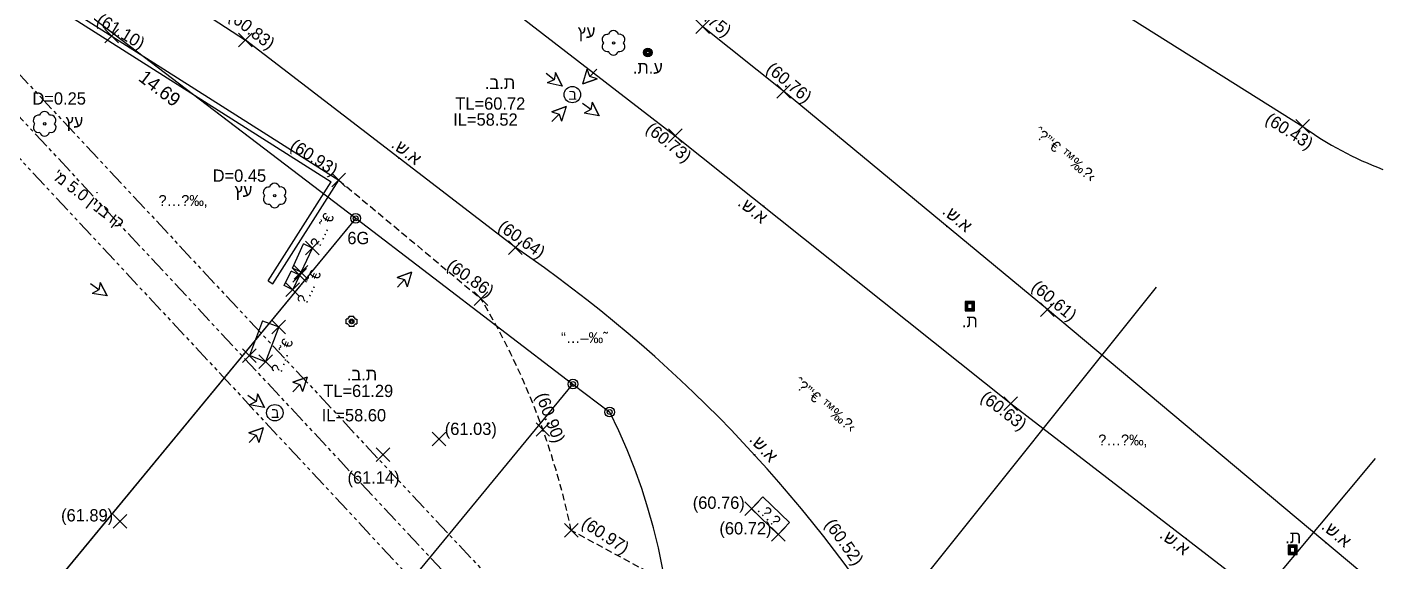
# Model space of a CAD drawing. Header units: metres. Extents: x 176192 to 176408, y 626109 to 626260.
# Drawn here: x 176282.58 to 176332.44, y 626189.29 to 626208.87 of the extents above; entities that cross this region are included whole.
import ezdxf
from ezdxf.enums import TextEntityAlignment as Align

# ---------------------------------------------------------------- set-up
doc = ezdxf.new("R2010")
doc.units = ezdxf.units.M
doc.header["$MEASUREMENT"] = 0
doc.header["$PDMODE"] = 3
doc.header["$PDSIZE"] = 0.25
for name, pattern in [('DASHDOT', [1, 0.5, -0.25, 0, -0.25]), ('HIDDEN', [0.375, 0.25, -0.125]), ('PHANTOM2', [1.25, 0.625, -0.125, 0.125, -0.125, 0.125, -0.125])]:
    doc.linetypes.add(name, pattern=pattern)
for name, color, linetype in [('C1602', 1, 'Continuous'), ('C1609_0', 200, 'Continuous'), ('C1610', 7, 'Continuous'), ('C1660', 1, 'Continuous'), ('C1662', 1, 'Continuous'), ('M1010', 240, 'DASHDOT'), ('M1200', 152, 'Continuous'), ('M1211', 4, 'Continuous'), ('M1502', 7, 'Continuous'), ('M2404', 4, 'Continuous'), ('M2417', 227, 'HIDDEN'), ('M2442', 7, 'Continuous'), ('M2605', 3, 'Continuous'), ('M2801', 80, 'Continuous'), ('M4001', 1, 'Continuous'), ('M4402', 1, 'Continuous'), ('M4611', 1, 'Continuous'), ('M4804', 32, 'Continuous'), ('M4819', 44, 'Continuous'), ('M6011', 15, 'Continuous'), ('M6241', 14, 'Continuous')]:
    doc.layers.add(name, color=color, linetype=linetype)
doc.styles.add('HANIT_TEXT', font='HEBTXT.shx')
doc.styles.add('TAZAR_HEBTXT', font='HEBTXT.shx')
doc.styles.add('TRHEBTXT', font='HEBTXT.shx')

# ---------------------------------------------------------------- blocks, each defined once
blk = doc.blocks.new('ANOT0')
at = {"style": 'TRHEBTXT', "flags": 8}
blk.add_attdef('TEXT', text='', height=1.6, dxfattribs=at).set_placement((0, -1.16), align=Align.TOP_CENTER)
blk = doc.blocks.new('M1502_P')
blk.add_point((0, 0))
at = {"style": 'HANIT_TEXT', "flags": 1}
blk.add_attdef('NAME', text='', height=1.6, dxfattribs=at).set_placement((0, 0.5), align=Align.BOTTOM_CENTER)
at = {"style": 'HANIT_TEXT'}
blk.add_attdef('HEIGHT', text='', height=1.6, dxfattribs=at).set_placement((0, -1), align=Align.TOP_CENTER)
at = {"style": 'HANIT_TEXT', "flags": 1}
blk.add_attdef('MARK', text='', height=1.6, dxfattribs=at).set_placement((0, -3), align=Align.TOP_CENTER)
blk = doc.blocks.new('M2801_E')
blk.add_circle((0, 0), 0.18)
for centre, radius, start, end in [((-0.91, 0.49), 0.768, 79.5476, 220.6676), ((-0.02, 1.02), 0.777, 16.9888, 163.3873), ((0.89, 0.51), 0.756, 316.983, 103.5155), ((-0.9, -0.5), 0.769, 140.0738, 283.845), ((-0.02, -1.08), 0.72, 193.6832, 346.6724), ((0.9, -0.52), 0.756, 253.4741, 43.3943)]:
    blk.add_arc(centre, radius, start, end)
at = {"style": 'HANIT_TEXT'}
blk.add_attdef('NAME', text='', height=1.8, dxfattribs=at).set_placement((0, 1.8), align=Align.BOTTOM_CENTER)
at = {"style": 'HANIT_TEXT', "flags": 1}
for tag, p in [('HEIGHT', (0, -2.66)), ('DIAMETER', (0, -8.06)), ('TYPE', (0, -10.76))]:
    blk.add_attdef(tag, text='', height=1.8, dxfattribs=at).set_placement(p, align=Align.TOP_CENTER)
at = {"style": 'HANIT_TEXT'}
blk.add_attdef('MARK', text='', height=1.8, dxfattribs=at).set_placement((0, -5.36), align=Align.TOP_CENTER)
blk = doc.blocks.new('M4611_E')
for points in [[(-0.58, 0.34), (-0.77, 0.34)], [(-0.77, -0.34), (-0.77, 0.34)], [(-0.34, 0.58), (-0.34, 0.77)], [(-0.34, 0.77), (0.34, 0.77)], [(0.34, 0.58), (0.34, 0.77)], [(0.58, 0.34), (0.77, 0.34)], [(0.77, 0.34), (0.77, -0.34)], [(-0.58, -0.34), (-0.77, -0.34)], [(-0.34, -0.58), (-0.34, -0.77)], [(0.34, -0.77), (-0.34, -0.77)], [(0.34, -0.58), (0.34, -0.77)], [(0.58, -0.34), (0.77, -0.34)]]:
    blk.add_lwpolyline(points)
for radius in [0.336, 0.168]:
    blk.add_circle((0, 0), radius)
for start, end in [(120, 150), (30, 60), (210, 240), (300, 330)]:
    blk.add_arc((0, 0), 0.672, start, end)
at = {"style": 'HANIT_TEXT'}
for tag, p in [('NAME', (0, 3.16)), ('HEIGHT', (0, -1.6))]:
    blk.add_attdef(tag, text='', height=1.8, dxfattribs=at).set_placement(p, align=Align.TOP_CENTER)
blk.add_attdef('DESC', text='', height=1.8, dxfattribs=at).set_placement((-1.8, -4.3), align=Align.TOP_RIGHT)
blk.add_attdef('MARK', text='', height=1.8, dxfattribs=at).set_placement((0, -4.3), align=Align.TOP_LEFT)
at = {"style": 'HANIT_TEXT', "flags": 1}
blk.add_attdef('OWNER', text='', height=1.8, dxfattribs=at).set_placement((0, -7), align=Align.TOP_CENTER)
blk = doc.blocks.new('M4804_E')
blk.add_circle((0, 0), 1.2)
at = {"style": 'HANIT_TEXT'}
blk.add_text('ב', height=1.5, dxfattribs=at).set_placement((0.05, -0.02), align=Align.MIDDLE_CENTER)
blk.add_attdef('NAME', text='', height=1.8, dxfattribs=at).set_placement((0, 1.22), align=Align.BOTTOM_CENTER)
blk.add_attdef('IL', text='', height=1.8, dxfattribs=at).set_placement((-2.07, 0), align=Align.MIDDLE_RIGHT)
blk.add_attdef('TL', text='', height=1.8, dxfattribs=at).set_placement((1.51, 0), align=Align.MIDDLE_LEFT)
for tag, p in [('HEIGHT', (0, -1.97)), ('MARK', (0, -4.45))]:
    blk.add_attdef(tag, text='', height=1.8, dxfattribs=at).set_placement(p, align=Align.TOP_CENTER)
at = {"style": 'HANIT_TEXT', "flags": 1}
blk.add_attdef('OWNER', text='', height=1.8, dxfattribs=at).set_placement((0, -7.18), align=Align.TOP_CENTER)
blk = doc.blocks.new('M4402_E')
for radius in [0.63, 0.567, 0.504, 0.441, 0.378, 0.315, 0.252, 0.189]:
    blk.add_circle((0, 0), radius)
at = {"style": 'HANIT_TEXT'}
for tag, p in [('NAME', (0, 3.11)), ('HEIGHT', (0, -1.25))]:
    blk.add_attdef(tag, text='', height=1.8, dxfattribs=at).set_placement(p, align=Align.TOP_CENTER)
blk.add_attdef('DESC', text='', height=1.8, dxfattribs=at).set_placement((-1.8, -3.95), align=Align.TOP_RIGHT)
blk.add_attdef('MARK', text='', height=1.8, dxfattribs=at).set_placement((0, -3.95), align=Align.TOP_LEFT)
at = {"style": 'HANIT_TEXT', "flags": 1}
for tag, p in [('OWNER', (0, -6.65)), ('TYPE', (0, -9.35))]:
    blk.add_attdef(tag, text='', height=1.8, dxfattribs=at).set_placement(p, align=Align.TOP_CENTER)
blk = doc.blocks.new('M2404_A')
blk.add_circle((0, 0), 0.05)
at = {"style": 'HANIT_TEXT'}
blk.add_attdef('DESC', text='', height=1.8, dxfattribs=at).set_placement((-1.8, -1.8), align=Align.MIDDLE_RIGHT)
blk.add_attdef('MARK', text='', height=1.8, dxfattribs=at).set_placement((0, -1.8), align=Align.MIDDLE_LEFT)
blk = doc.blocks.new('M4819_G')
blk.add_line((0.375, 0), (-0.625, 0.5))
for points in [[(-0.625, 0.5), (0.375, 0), (-0.625, -0.5)], [(-0.375, 0), (-1.125, 0)]]:
    blk.add_lwpolyline(points)
at = {"ltscale": 0.05}
blk.add_lwpolyline([(-0.625, 0.5), (-0.375, 0), (-0.625, -0.5)], dxfattribs=at)
blk = doc.blocks.new('C1609')
at = {"style": 'TAZAR_HEBTXT'}
blk.add_attdef('RADIUS', text='', height=1.2, dxfattribs=at).set_placement((0.03, 3.65), align=Align.MIDDLE)
at = {"style": 'TAZAR_HEBTXT', "width": 0.75}
blk.add_attdef('CALC_LENGTH', text='', height=1.2, dxfattribs=at).set_placement((0, 1), align=Align.BOTTOM_CENTER)
at = {"style": 'TAZAR_HEBTXT'}
for tag, p in [('LEGAL_LENGTH', (0, -1.86)), ('LINE_NAME', (-0.04, -3.86))]:
    blk.add_attdef(tag, text='', height=1.2, dxfattribs=at).set_placement(p, align=Align.CENTER)
at = {"style": 'TAZAR_HEBTXT', "flags": 1}
for tag, p in [('TOPO', (-0.07, -5.86)), ('COMMENT', (-0.07, -7.86))]:
    blk.add_attdef(tag, text='', height=1.2, dxfattribs=at).set_placement(p, align=Align.CENTER)
blk = doc.blocks.new('C1610')
for radius in [0.72, 0.36]:
    blk.add_circle((0, 0), radius)
at = {"style": 'TAZAR_HEBTXT'}
blk.add_attdef('POINT_NAME', text='', height=1.2, dxfattribs=at).set_placement((0, 2), align=Align.BOTTOM_CENTER)
blk.add_attdef('MARK_DESC', text='', height=1.2, dxfattribs=at).set_placement((2, 0), align=Align.MIDDLE_LEFT)
at = {"style": 'TAZAR_HEBTXT', "flags": 1}
for tag, p in [('UID', (0, -2)), ('CLASS', (0, -3.5)), ('SOURCE', (0, -5)), ('HEIGHT', (0, -8)), ('TOPO', (0, -6.5)), ('LEGAL_X', (0, -9.5)), ('LEGAL_Y', (0, -11)), ('LEGAL_Z', (0, -12.5)), ('COMMENT', (0, -14))]:
    blk.add_attdef(tag, text='', height=1, dxfattribs=at).set_placement(p, align=Align.MIDDLE)
blk.add_attdef('MARK', text='', height=1, dxfattribs=at).set_placement((2, -1.99), align=Align.MIDDLE_LEFT)
blk = doc.blocks.new('M2442_E')
for points in [[(-0.68, -0.68), (0.67, -0.68), (0.67, 0.67), (-0.68, 0.67)], [(-0.61, -0.61), (0.61, -0.61), (0.61, 0.61), (-0.61, 0.61)], [(-0.54, -0.54), (0.54, -0.54), (0.54, 0.54), (-0.54, 0.54)], [(-0.47, -0.47), (0.47, -0.47), (0.47, 0.47), (-0.47, 0.47)], [(-0.41, -0.41), (0.4, -0.41), (0.4, 0.4), (-0.41, 0.4)], [(-0.34, -0.34), (0.34, -0.34), (0.34, 0.34), (-0.34, 0.34)]]:
    blk.add_lwpolyline(points, close=True)
at = {"style": 'HANIT_TEXT'}
for tag, p in [('NAME', (0, 3.27)), ('HEIGHT', (0, -1.45))]:
    blk.add_attdef(tag, text='', height=1.8, dxfattribs=at).set_placement(p, align=Align.TOP_CENTER)
blk.add_attdef('DESC', text='', height=1.8, dxfattribs=at).set_placement((-1.8, -4.15), align=Align.TOP_RIGHT)
blk.add_attdef('MARK', text='', height=1.8, dxfattribs=at).set_placement((0, -4.15), align=Align.TOP_LEFT)
blk = doc.blocks.new('M1010_A')
blk.add_ellipse((0, 0), major_axis=(0.0125, 0), ratio=1)
at = {"style": 'HANIT_TEXT'}
blk.add_attdef('NAME', text='', height=0.4, dxfattribs=at).set_placement((0, 0.25), align=Align.BOTTOM_CENTER)
blk.add_attdef('LENGTH', text='', height=0.4, dxfattribs=at).set_placement((2.5, 0.2), align=Align.MIDDLE_RIGHT)
for tag, p in [('MARK', (0, -0.125)), ('DESC', (0, -0.625))]:
    blk.add_attdef(tag, text='', height=0.4, dxfattribs=at).set_placement(p, align=Align.TOP_CENTER)

msp = doc.modelspace()

# ---------------------------------------------------------------- linework, layer by layer
at = {"layer": 'C1602'}
for p, q in [((176282.932, 626210.787), (176294.612, 626201.874)), ((176294.612, 626201.874), (176250.272, 626148.117))]:
    msp.add_line(p, q, dxfattribs=at)
at = {"layer": 'C1660'}
for p, q in [((176294.612, 626201.874), (176302.567, 626195.803)), ((176302.092, 626172.057), (176323.937, 626199.351)), ((176302.567, 626195.803), (176303.912, 626194.777)), ((176316.625, 626174.75), (176331.958, 626193.081))]:
    msp.add_line(p, q, dxfattribs=at)
msp.add_arc((176284.244, 626184.92), 22, 324.2207, 26.6194, dxfattribs=at)
at = {"layer": 'C1662'}
msp.add_line((176247.75, 626129.344), (176302.567, 626195.803), dxfattribs=at)
at = {"layer": 'M1200'}
msp.add_lwpolyline([(176220.094, 626165.844), (176246.938, 626211.543), (176231.418, 626220.66), (176240.118, 626235.471), (176260.062, 626224.177), (176282.932, 626210.787), (176294.612, 626201.874), (176250.272, 626148.117)], close=True, dxfattribs=at)
at = {"layer": 'M2404'}
for p, q in [((176312.326, 626215.947), (176329.291, 626205.239)), ((176293.528, 626214.76), (176306.314, 626204.901)), ((176284.746, 626212.21), (176290.575, 626208.401)), ((176310.279, 626206.527), (176307.322, 626208.891)), ((176300.46, 626200.802), (176290.575, 626208.401)), ((176319.94, 626198.532), (176310.279, 626206.527)), ((176306.314, 626204.901), (176318.598, 626195.089)), ((176332.442, 626188.065), (176319.94, 626198.532)), ((176318.598, 626195.089), (176330.743, 626185.742))]:
    msp.add_line(p, q, dxfattribs=at)
for centre, radius, start, end in [((176336.548, 626215.264), 12.376, 234.1008, 249.5629), ((176271.789, 626158.903), 50.77, 32.2286, 55.6177)]:
    msp.add_arc(centre, radius, start, end, dxfattribs=at)
at = {"layer": 'M2417'}
for p, q in [((176293.99, 626203.274), (176299.2, 626198.928)), ((176305.975, 626188.567), (176302.505, 626190.44))]:
    msp.add_line(p, q, dxfattribs=at)
msp.add_arc((176275.672, 626184.881), 27.402, 11.7044, 30.8394, dxfattribs=at)
at = {"layer": 'M2605'}
for p, q in [((176275.152, 626215.232), (176293.99, 626203.274)), ((176275.129, 626215.01), (176293.714, 626203.213)), ((176291.41, 626199.584), (176293.714, 626203.213)), ((176291.579, 626199.476), (176293.99, 626203.274)), ((176291.41, 626199.584), (176291.579, 626199.476))]:
    msp.add_line(p, q, dxfattribs=at)
at = {"layer": 'M4001'}
for p, q in [((176309.11, 626191.233), (176309.525, 626191.666)), ((176310.502, 626190.728), (176309.525, 626191.666)), ((176310.087, 626190.295), (176309.11, 626191.233)), ((176310.087, 626190.295), (176310.502, 626190.728))]:
    msp.add_line(p, q, dxfattribs=at)
at = {"layer": 'M6011', "linetype": 'PHANTOM2'}
for p, q in [((176273.666, 626216.398), (176305.521, 626182.263)), ((176304.605, 626181.658), (176273.109, 626215.446)), ((176272.569, 626214.517), (176303.72, 626181.073))]:
    msp.add_line(p, q, dxfattribs=at)
at = {"layer": 'M6241'}
for p, q in [((176292.291, 626200.044), (176292.705, 626200.934)), ((176292.608, 626199.896), (176293.023, 626200.786)), ((176293.023, 626200.786), (176292.705, 626200.934)), ((176291.993, 626199.407), (176292.248, 626199.94)), ((176292.563, 626199.789), (176292.248, 626199.94)), ((176292.608, 626199.896), (176292.291, 626200.044)), ((176292.308, 626199.256), (176292.563, 626199.789)), ((176292.308, 626199.256), (176291.993, 626199.407)), ((176291.197, 626198.119), (176290.718, 626196.846)), ((176291.197, 626198.119), (176291.791, 626197.896)), ((176291.791, 626197.896), (176291.312, 626196.622)), ((176291.312, 626196.622), (176290.718, 626196.846))]:
    msp.add_line(p, q, dxfattribs=at)

# ---------------------------------------------------------------- block references
at = {"layer": 'C1609_0'}
ref = msp.add_blockref('C1609', (176288.772, 626206.33), dxfattribs=dict(at, xscale=0.25, yscale=0.25, zscale=0.25, rotation=322.6527720632456))
ref.add_attrib('LEGAL_LENGTH', '14.69', dxfattribs={"layer": '0', "height": 0.5, "rotation": 322.6528, "style": 'TAZAR_HEBTXT'}).set_placement((176287.285, 626206.438), align=Align.CENTER)
at = {"layer": 'C1610'}
ref = msp.add_blockref('C1610', (176294.612, 626201.874), dxfattribs=dict(at, xscale=0.25, yscale=0.25, zscale=0.25))
ref.add_attrib('POINT_NAME', '6G', dxfattribs={"layer": '0', "height": 0.45, "style": 'TAZAR_HEBTXT'}).set_placement((176294.706, 626200.792), align=Align.BOTTOM_CENTER)
at = {"layer": 'C1610', "xscale": 0.25, "yscale": 0.25, "zscale": 0.25}
for p in [(176302.567, 626195.803), (176303.912, 626194.777)]:
    msp.add_blockref('C1610', p, dxfattribs=at)
at = {"layer": 'M1010'}
ref = msp.add_blockref('M1010_A', (176285.139, 626202.814), dxfattribs=dict(at, xscale=0.25, yscale=0.25, zscale=0.25, rotation=322.6527720633939))
ref.add_attrib('MARK', "'מ 5.0 ןינב וק", dxfattribs={"layer": '0', "height": 0.425, "rotation": 322.6528, "style": 'HANIT_TEXT'}).set_placement((176284.625, 626202.305), align=Align.BOTTOM_CENTER)
at = {"layer": 'M1502'}
ref = msp.add_blockref('M1502_P', (176307.322, 626208.891, 60.75), dxfattribs=dict(at, xscale=0.25, yscale=0.25, zscale=0.25))
ref.add_attrib('HEIGHT', '(60.75)', dxfattribs={"layer": '0', "height": 0.45, "rotation": 321.3612, "style": 'HANIT_TEXT'}).set_placement((176307.503, 626209.216), align=Align.MIDDLE)
ref = msp.add_blockref('M1502_P', (176285.669, 626208.556, 61.1), dxfattribs=dict(at, xscale=0.25, yscale=0.25, zscale=0.25))
ref.add_attrib('HEIGHT', '(61.10)', dxfattribs={"layer": '0', "height": 0.45, "rotation": 329.0489, "style": 'HANIT_TEXT'}).set_placement((176286.716, 626208.04), align=Align.RIGHT)
ref = msp.add_blockref('M1502_P', (176290.575, 626208.401, 60.83), dxfattribs=dict(at, xscale=0.25, yscale=0.25, zscale=0.25))
ref.add_attrib('HEIGHT', '(60.83)', dxfattribs={"layer": '0', "height": 0.45, "rotation": 322.4528, "style": 'HANIT_TEXT'}).set_placement((176290.777, 626208.741), align=Align.MIDDLE)
ref = msp.add_blockref('M1502_P', (176310.279, 626206.527, 60.76), dxfattribs=dict(at, xscale=0.25, yscale=0.25, zscale=0.25))
ref.add_attrib('HEIGHT', '(60.76)', dxfattribs={"layer": '0', "height": 0.45, "rotation": 320.3892, "style": 'HANIT_TEXT'}).set_placement((176310.453, 626206.809), align=Align.MIDDLE)
ref = msp.add_blockref('M1502_P', (176329.291, 626205.239, 60.43), dxfattribs=dict(at, xscale=0.25, yscale=0.25, zscale=0.25))
ref.add_attrib('HEIGHT', '(60.43)', dxfattribs={"layer": '0', "height": 0.45, "rotation": 327.7412, "style": 'HANIT_TEXT'}).set_placement((176328.776, 626205.026), align=Align.MIDDLE)
ref = msp.add_blockref('M1502_P', (176306.314, 626204.901, 60.73), dxfattribs=dict(at, xscale=0.25, yscale=0.25, zscale=0.25))
ref.add_attrib('HEIGHT', '(60.73)', dxfattribs={"layer": '0', "height": 0.45, "rotation": 321.3847, "style": 'HANIT_TEXT'}).set_placement((176306.045, 626204.617), align=Align.MIDDLE)
ref = msp.add_blockref('M1502_P', (176293.99, 626203.274, 60.93), dxfattribs=dict(at, xscale=0.25, yscale=0.25, zscale=0.25))
ref.add_attrib('HEIGHT', '(60.93)', dxfattribs={"layer": '0', "height": 0.45, "rotation": 327.5934, "style": 'HANIT_TEXT'}).set_placement((176293.779, 626203.408), align=Align.RIGHT)
ref = msp.add_blockref('M1502_P', (176300.46, 626200.802, 60.64), dxfattribs=dict(at, xscale=0.25, yscale=0.25, zscale=0.25))
ref.add_attrib('HEIGHT', '(60.64)', dxfattribs={"layer": '0', "height": 0.45, "rotation": 325.123, "style": 'HANIT_TEXT'}).set_placement((176300.664, 626201.069), align=Align.MIDDLE)
at = {"layer": 'M1502', "xscale": 0.25, "yscale": 0.25, "zscale": 0.25}
for p in [(176293.023, 626200.786, -37.78), (176292.608, 626199.896, -37.91), (176292.563, 626199.789, -37.91), (176292.308, 626199.256, -37.73), (176291.791, 626197.896, -37.7), (176290.714, 626196.837, -37.83), (176291.312, 626196.622, -37.82)]:
    msp.add_blockref('M1502_P', p, dxfattribs=at)
at = {"layer": 'M1502'}
ref = msp.add_blockref('M1502_P', (176299.2, 626198.928, 60.86), dxfattribs=dict(at, xscale=0.25, yscale=0.25, zscale=0.25))
ref.add_attrib('HEIGHT', '(60.86)', dxfattribs={"layer": '0', "height": 0.45, "rotation": 325.0655, "style": 'HANIT_TEXT'}).set_placement((176299.471, 626198.957), align=Align.RIGHT)
ref = msp.add_blockref('M1502_P', (176319.94, 626198.532, 60.61), dxfattribs=dict(at, xscale=0.25, yscale=0.25, zscale=0.25))
ref.add_attrib('HEIGHT', '(60.61)', dxfattribs={"layer": '0', "height": 0.45, "rotation": 320.0637, "style": 'HANIT_TEXT'}).set_placement((176320.159, 626198.818), align=Align.MIDDLE)
ref = msp.add_blockref('M1502_P', (176301.464, 626194.138, 60.9), dxfattribs=dict(at, xscale=0.25, yscale=0.25, zscale=0.25))
ref.add_attrib('HEIGHT', '(60.90)', dxfattribs={"layer": '0', "height": 0.45, "rotation": 290.8039, "style": 'HANIT_TEXT'}).set_placement((176301.875, 626193.604), align=Align.RIGHT)
ref = msp.add_blockref('M1502_P', (176318.598, 626195.089, 60.63), dxfattribs=dict(at, xscale=0.25, yscale=0.25, zscale=0.25))
ref.add_attrib('HEIGHT', '(60.63)', dxfattribs={"layer": '0', "height": 0.45, "rotation": 322.417, "style": 'HANIT_TEXT'}).set_placement((176318.314, 626194.79), align=Align.MIDDLE)
ref = msp.add_blockref('M1502_P', (176297.664, 626193.789, 61.03), dxfattribs=dict(at, xscale=0.25, yscale=0.25, zscale=0.25))
ref.add_attrib('HEIGHT', '(61.03)', dxfattribs={"layer": '0', "height": 0.45, "style": 'HANIT_TEXT'}).set_placement((176299.78, 626193.938), align=Align.RIGHT)
ref = msp.add_blockref('M1502_P', (176295.606, 626193.212, 61.14), dxfattribs=dict(at, xscale=0.25, yscale=0.25, zscale=0.25))
ref.add_attrib('HEIGHT', '(61.14)', dxfattribs={"layer": '0', "height": 0.45, "style": 'HANIT_TEXT'}).set_placement((176296.218, 626192.158), align=Align.RIGHT)
ref = msp.add_blockref('M1502_P', (176309.11, 626191.233, 60.76), dxfattribs=dict(at, xscale=0.25, yscale=0.25, zscale=0.25))
ref.add_attrib('HEIGHT', '(60.76)', dxfattribs={"layer": '0', "height": 0.45, "style": 'HANIT_TEXT'}).set_placement((176308.86, 626191.233), align=Align.RIGHT)
ref = msp.add_blockref('M1502_P', (176285.979, 626190.771, 61.89), dxfattribs=dict(at, xscale=0.25, yscale=0.25, zscale=0.25))
ref.add_attrib('HEIGHT', '(61.89)', dxfattribs={"layer": '0', "height": 0.45, "style": 'HANIT_TEXT'}).set_placement((176285.729, 626190.771), align=Align.RIGHT)
ref = msp.add_blockref('M1502_P', (176302.505, 626190.44, 60.97), dxfattribs=dict(at, xscale=0.25, yscale=0.25, zscale=0.25))
ref.add_attrib('HEIGHT', '(60.97)', dxfattribs={"layer": '0', "height": 0.45, "rotation": 326.8476, "style": 'HANIT_TEXT'}).set_placement((176304.437, 626189.561), align=Align.RIGHT)
ref = msp.add_blockref('M1502_P', (176310.087, 626190.295, 60.72), dxfattribs=dict(at, xscale=0.25, yscale=0.25, zscale=0.25))
ref.add_attrib('HEIGHT', '(60.72)', dxfattribs={"layer": '0', "height": 0.45, "style": 'HANIT_TEXT'}).set_placement((176309.837, 626190.295), align=Align.RIGHT)
ref = msp.add_blockref('M1502_P', (176313.028, 626188.516, 60.52), dxfattribs=dict(at, xscale=0.25, yscale=0.25, zscale=0.25))
ref.add_attrib('HEIGHT', '(60.52)', dxfattribs={"layer": '0', "height": 0.45, "rotation": 305.847, "style": 'HANIT_TEXT'}).set_placement((176312.459, 626189.988), align=Align.MIDDLE)
at = {"layer": 'M2404'}
ref = msp.add_blockref('M2404_A', (176296.199, 626204.077), dxfattribs=dict(at, xscale=0.25, yscale=0.25, zscale=0.25, rotation=322.4528001471734))
ref.add_attrib('MARK', '.ש.א', dxfattribs={"layer": '0', "height": 0.45, "rotation": 322.4528, "style": 'HANIT_TEXT'}).set_placement((176296.255, 626204.046), align=Align.BOTTOM_CENTER)
ref = msp.add_blockref('M2404_A', (176309.544, 626202.321), dxfattribs=dict(at, xscale=0.25, yscale=0.25, zscale=0.25, rotation=321.3847293950684))
ref.add_attrib('MARK', '.ש.א', dxfattribs={"layer": '0', "height": 0.45, "rotation": 321.3847, "style": 'HANIT_TEXT'}).set_placement((176308.932, 626201.908), align=Align.BOTTOM_CENTER)
ref = msp.add_blockref('M2404_A', (176316.269, 626201.57), dxfattribs=dict(at, xscale=0.25, yscale=0.25, zscale=0.25, rotation=320.389191573101))
ref.add_attrib('MARK', '.ש.א', dxfattribs={"layer": '0', "height": 0.45, "rotation": 320.3892, "style": 'HANIT_TEXT'}).set_placement((176316.417, 626201.601), align=Align.BOTTOM_CENTER)
ref = msp.add_blockref('M2404_A', (176309.214, 626193.21), dxfattribs=dict(at, xscale=0.25, yscale=0.25, zscale=0.25, rotation=312.5119880781043))
ref.add_attrib('MARK', '.ש.א', dxfattribs={"layer": '0', "height": 0.45, "rotation": 312.512, "style": 'HANIT_TEXT'}).set_placement((176309.286, 626193.234), align=Align.BOTTOM_CENTER)
ref = msp.add_blockref('M2404_A', (176330.144, 626189.989), dxfattribs=dict(at, xscale=0.25, yscale=0.25, zscale=0.25, rotation=320.063744491307))
ref.add_attrib('MARK', '.ש.א', dxfattribs={"layer": '0', "height": 0.45, "rotation": 320.0637, "style": 'HANIT_TEXT'}).set_placement((176330.3, 626190.056), align=Align.BOTTOM_CENTER)
ref = msp.add_blockref('M2404_A', (176325.016, 626190.15), dxfattribs=dict(at, xscale=0.25, yscale=0.25, zscale=0.25, rotation=322.416996792635))
ref.add_attrib('MARK', '.ש.א', dxfattribs={"layer": '0', "height": 0.45, "rotation": 322.417, "style": 'HANIT_TEXT'}).set_placement((176324.39, 626189.748), align=Align.BOTTOM_CENTER)
at = {"layer": 'M2442'}
ref = msp.add_blockref('M2442_E', (176317.101, 626198.659, -38.08), dxfattribs=dict(at, xscale=0.25, yscale=0.25, zscale=0.25))
ref.add_attrib('MARK', '.ת', dxfattribs={"layer": '0', "height": 0.45, "style": 'HANIT_TEXT'}).set_placement((176317.101, 626198.334), align=Align.TOP_CENTER)
ref = msp.add_blockref('M2442_E', (176328.922, 626189.729, -36.4), dxfattribs=dict(at, xscale=0.25, yscale=0.25, zscale=0.25))
ref.add_attrib('MARK', '.ת', dxfattribs={"layer": '0', "height": 0.45, "style": 'HANIT_TEXT'}).set_placement((176328.945, 626190.422), align=Align.TOP_CENTER)
at = {"layer": 'M2801'}
ref = msp.add_blockref('M2801_E', (176304.054, 626208.298, -37.86), dxfattribs=dict(at, xscale=0.25, yscale=0.25, zscale=0.25))
ref.add_attrib('MARK', 'ץע', dxfattribs={"layer": '0', "height": 0.45, "style": 'HANIT_TEXT'}).set_placement((176303.065, 626208.931), align=Align.TOP_CENTER)
ref = msp.add_blockref('M2801_E', (176283.223, 626205.335, -36.92), dxfattribs=dict(at, xscale=0.25, yscale=0.25, zscale=0.25))
ref.add_attrib('MARK', 'ץע', dxfattribs={"layer": '0', "height": 0.45, "style": 'HANIT_TEXT'}).set_placement((176284.309, 626205.647), align=Align.TOP_CENTER)
ref.add_attrib('DIAMETER', 'D=0.25', dxfattribs={"layer": '0', "height": 0.45, "style": 'HANIT_TEXT'}).set_placement((176282.774, 626205.904), align=Align.BOTTOM_LEFT)
ref = msp.add_blockref('M2801_E', (176291.647, 626202.706, -37.79), dxfattribs=dict(at, xscale=0.25, yscale=0.25, zscale=0.25))
ref.add_attrib('MARK', 'ץע', dxfattribs={"layer": '0', "height": 0.45, "style": 'HANIT_TEXT'}).set_placement((176290.5, 626203.114), align=Align.TOP_CENTER)
ref.add_attrib('DIAMETER', 'D=0.45', dxfattribs={"layer": '0', "height": 0.45, "style": 'HANIT_TEXT'}).set_placement((176289.374, 626203.077), align=Align.BOTTOM_LEFT)
at = {"layer": 'M4001'}
ref = msp.add_blockref('ANOT0', (176309.694, 626190.672, 60.717), dxfattribs=dict(at, xscale=0.25, yscale=0.25, zscale=0.25, rotation=316.1959532191498))
ref.add_attrib('TEXT', '.\x9a.\x9a', dxfattribs={"layer": '0', "height": 0.4, "rotation": 316.196, "style": 'TRHEBTXT', "flags": 8}).set_placement((176309.894, 626191.151, 60.717), align=Align.TOP_CENTER)
at = {"layer": 'M4402'}
ref = msp.add_blockref('M4402_E', (176305.309, 626207.947, -37.99), dxfattribs=dict(at, xscale=0.25, yscale=0.25, zscale=0.25))
ref.add_attrib('MARK', '.ת.ע', dxfattribs={"layer": '0', "height": 0.45, "style": 'HANIT_TEXT'}).set_placement((176305.309, 626207.622), align=Align.TOP_CENTER)
at = {"layer": 'M4611', "xscale": 0.25, "yscale": 0.25, "zscale": 0.25}
msp.add_blockref('M4611_E', (176294.46, 626198.098, -38.17), dxfattribs=at)
at = {"layer": 'M4804'}
ref = msp.add_blockref('M4804_E', (176302.544, 626206.407, 60.717), dxfattribs=dict(at, xscale=0.25, yscale=0.25, zscale=0.25))
ref.add_attrib('IL', 'IL=58.52', dxfattribs={"layer": '0', "height": 0.45, "style": 'HANIT_TEXT'}).set_placement((176298.183, 626205.132), align=Align.BOTTOM_LEFT)
ref.add_attrib('MARK', '.ב.ת', dxfattribs={"layer": '0', "height": 0.45, "style": 'HANIT_TEXT'}).set_placement((176299.897, 626207.061), align=Align.TOP_CENTER)
ref.add_attrib('TL', 'TL=60.72', dxfattribs={"layer": '0', "height": 0.45, "style": 'HANIT_TEXT'}).set_placement((176298.261, 626205.718), align=Align.BOTTOM_LEFT)
ref = msp.add_blockref('M4804_E', (176291.649, 626194.751, 61.287), dxfattribs=dict(at, xscale=0.25, yscale=0.25, zscale=0.25))
ref.add_attrib('IL', 'IL=58.60', dxfattribs={"layer": '0', "height": 0.45, "style": 'HANIT_TEXT'}).set_placement((176293.365, 626194.301), align=Align.BOTTOM_LEFT)
ref.add_attrib('MARK', '.ב.ת', dxfattribs={"layer": '0', "height": 0.45, "style": 'HANIT_TEXT'}).set_placement((176294.842, 626196.385), align=Align.TOP_CENTER)
ref.add_attrib('TL', 'TL=61.29', dxfattribs={"layer": '0', "height": 0.45, "style": 'HANIT_TEXT'}).set_placement((176293.423, 626195.193), align=Align.BOTTOM_LEFT)
at = {"layer": 'M4819', "yscale": 0.5, "zscale": 0.5}
for p, xscale, rotation in [((176302.02, 626206.83), 0.5, 321.2419143516289), ((176303.054, 626206.933), 0.4999999999999999, 226.206048776127), ((176302.186, 626205.828), 0.4999999999999999, 46.20604877612702), ((176303.375, 626205.743), 0.5, 323.8543081888375), ((176285.358, 626199.141), 0.5, 323.9055552009606), ((176296.527, 626199.762), 0.4999999999999999, 46.20604877612702), ((176292.701, 626195.924), 0.4999999999999999, 46.20604877612702), ((176291.118, 626195.054), 0.5, 323.9055552009606), ((176291.094, 626194.063), 0.4999999999999999, 46.20604877612702)]:
    msp.add_blockref('M4819_G', p, dxfattribs=dict(at, xscale=xscale, rotation=rotation))
at = {"layer": 'M6241'}
ref = msp.add_blockref('ANOT0', (176292.891, 626200.503, -37.783), dxfattribs=dict(at, xscale=0.25, yscale=0.25, zscale=0.25, rotation=65.02882085023472))
ref.add_attrib('TEXT', '\x8f…˜€', dxfattribs={"layer": '0', "height": 0.4, "rotation": 65.0288, "style": 'TRHEBTXT', "flags": 8}).set_placement((176293.195, 626201.516, -37.783), align=Align.TOP_CENTER)
at = {"layer": 'M6241', "xscale": 0.25, "yscale": 0.25, "zscale": 0.25}
for p, rotation in [((176292.455, 626199.562, -37.913), 64.43612703039076), ((176291.453, 626196.997, -37.823), 69.38147909536636)]:
    msp.add_blockref('ANOT0', p, dxfattribs=dict(at, rotation=rotation)).add_auto_attribs({'TEXT': '\x8f…˜€'})

# ---------------------------------------------------------------- texts
at = {"layer": 'M1211', "linetype": 'Continuous', "style": 'TRHEBTXT'}
for p in [(176320.712, 626204.373), (176311.925, 626195.197)]:
    msp.add_text('ˆ\x8c”‘€ ™‰\x81‹', height=0.4, rotation=320.3539, dxfattribs=at).set_placement(p, align=Align.TOP_CENTER)
for s, p in [('\x8f…\x90‰‚', (176288.281, 626202.725)), ('“…–‰˜', (176302.991, 626197.702)), ('\x8f…\x90‰‚', (176322.694, 626193.953))]:
    msp.add_text(s, height=0.4, dxfattribs=at).set_placement(p, align=Align.TOP_CENTER)

doc.saveas('drawing.dxf')
